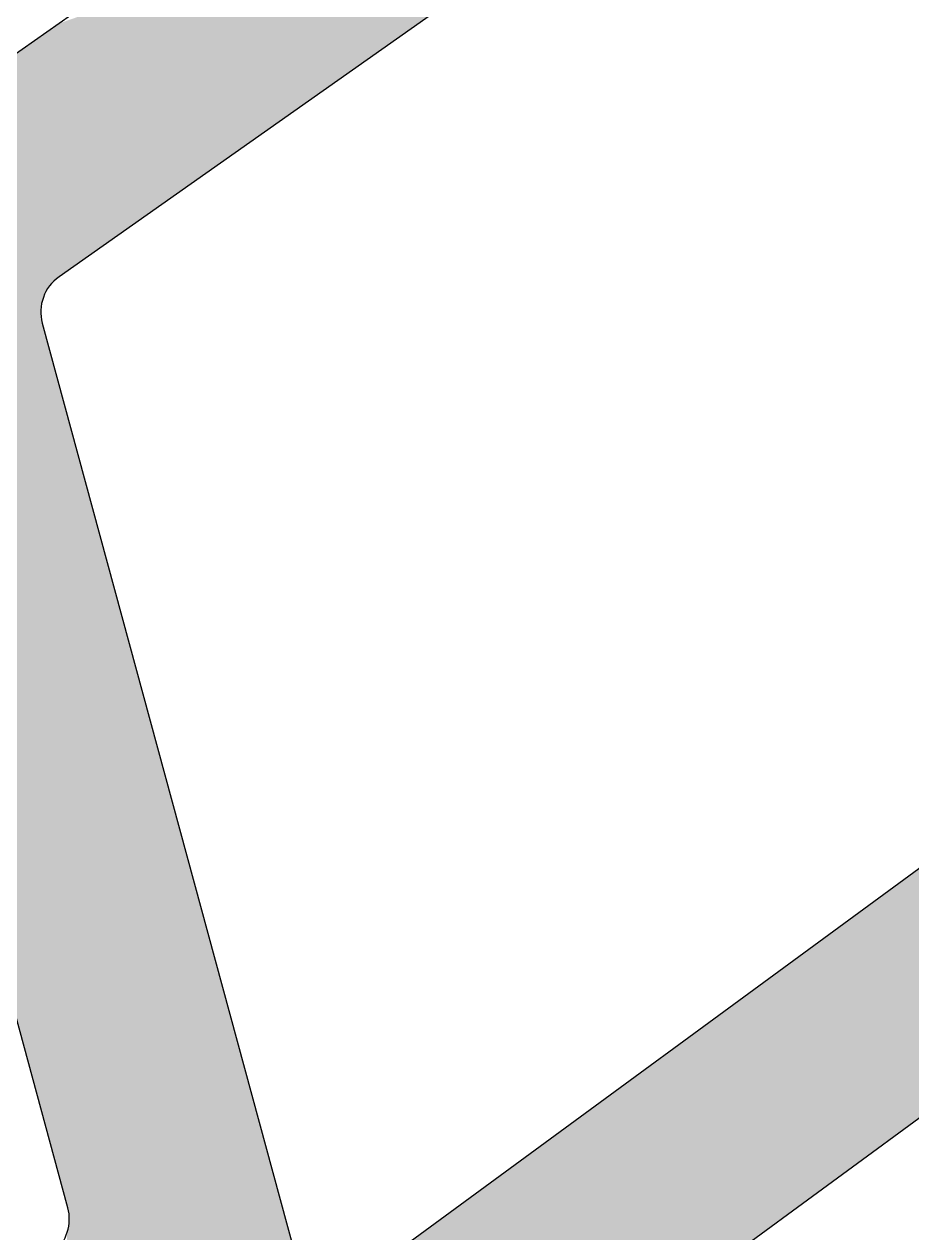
# Model space of a CAD drawing. Extents: x 181 to 485, y 440 to 775.
# Drawn here: x 311.7 to 352.9, y 563.2 to 619.3 of the extents above; entities that cross this region are included whole.
import ezdxf

# ---------------------------------------------------------------- set-up
doc = ezdxf.new("R2010")
doc.units = 0
doc.layers.add('LAYER_01', color=7, linetype='CONTINUOUS')

# ---------------------------------------------------------------- blocks, each defined once
blk = doc.blocks.new('*U1')
at = {"layer": 'LAYER_01', "linetype": 'CONTINUOUS'}
for points in [[(313.288, 607.61), (313.288, 619.364), (346.066, 630.74)], [(313.009, 607.372), (312.983, 619.149), (313.009, 619.167)], [(313.035, 607.399), (313.009, 619.167), (313.035, 619.186)], [(313.009, 607.372), (313.009, 619.167), (313.035, 607.399)], [(313.062, 607.425), (313.035, 619.186), (313.062, 619.205)], [(313.035, 607.399), (313.035, 619.186), (313.062, 607.425)], [(313.089, 607.45), (313.062, 619.205), (313.089, 619.224)], [(313.062, 607.425), (313.062, 619.205), (313.089, 607.45)], [(313.117, 607.475), (313.089, 619.224), (313.117, 619.244)], [(313.089, 607.45), (313.089, 619.224), (313.117, 607.475)], [(313.145, 607.499), (313.117, 619.244), (313.145, 619.263)], [(313.117, 607.475), (313.117, 619.244), (313.145, 607.499)], [(313.173, 607.523), (313.145, 619.263), (313.173, 619.283)], [(313.145, 607.499), (313.145, 619.263), (313.173, 607.523)], [(313.201, 607.545), (313.173, 619.283), (313.201, 619.303)], [(313.173, 607.523), (313.173, 619.283), (313.201, 607.545)], [(313.23, 607.568), (313.201, 619.303), (313.23, 619.323)], [(313.201, 607.545), (313.201, 619.303), (313.23, 607.568)], [(313.259, 607.589), (313.23, 619.323), (313.259, 619.344)], [(313.23, 607.568), (313.23, 619.323), (313.259, 607.589)], [(313.288, 607.61), (313.259, 619.344), (313.288, 619.364)], [(313.259, 607.589), (313.259, 619.344), (313.288, 607.61)], [(312.441, 569.027), (308.744, 616.158), (312.441, 618.767)], [(312.442, 606.042), (312.441, 618.767), (312.442, 618.768)], [(312.441, 605.966), (312.441, 618.767), (312.441, 606.004)], [(312.441, 606.004), (312.441, 618.767), (312.441, 618.767)], [(312.441, 606.004), (312.441, 618.767), (312.442, 606.042)], [(312.444, 606.081), (312.442, 618.768), (312.444, 618.769)], [(312.442, 606.042), (312.442, 618.768), (312.444, 606.081)], [(312.446, 606.119), (312.444, 618.769), (312.446, 618.77)], [(312.444, 606.081), (312.444, 618.769), (312.446, 606.119)], [(312.449, 606.158), (312.446, 618.77), (312.449, 618.773)], [(312.446, 606.119), (312.446, 618.77), (312.449, 606.158)], [(312.453, 606.197), (312.449, 618.773), (312.453, 618.775)], [(312.449, 606.158), (312.449, 618.773), (312.453, 606.197)], [(312.458, 606.235), (312.453, 618.775), (312.458, 618.779)], [(312.453, 606.197), (312.453, 618.775), (312.458, 606.235)], [(312.463, 606.274), (312.458, 618.779), (312.463, 618.783)], [(312.458, 606.235), (312.458, 618.779), (312.463, 606.274)], [(312.47, 606.312), (312.463, 618.783), (312.47, 618.787)], [(312.463, 606.274), (312.463, 618.783), (312.47, 606.312)], [(312.477, 606.351), (312.47, 618.787), (312.477, 618.792)], [(312.47, 606.312), (312.47, 618.787), (312.477, 606.351)], [(312.484, 606.389), (312.477, 618.792), (312.484, 618.797)], [(312.477, 606.351), (312.477, 618.792), (312.484, 606.389)], [(312.493, 606.428), (312.484, 618.797), (312.493, 618.803)], [(312.484, 606.389), (312.484, 618.797), (312.493, 606.428)], [(312.502, 606.466), (312.493, 618.803), (312.502, 618.81)], [(312.493, 606.428), (312.493, 618.803), (312.502, 606.466)], [(312.512, 606.504), (312.502, 618.81), (312.512, 618.817)], [(312.502, 606.466), (312.502, 618.81), (312.512, 606.504)], [(312.523, 606.542), (312.512, 618.817), (312.523, 618.824)], [(312.512, 606.504), (312.512, 618.817), (312.523, 606.542)], [(312.534, 606.579), (312.523, 618.824), (312.534, 618.832)], [(312.523, 606.542), (312.523, 618.824), (312.534, 606.579)], [(312.546, 606.617), (312.534, 618.832), (312.546, 618.841)], [(312.534, 606.579), (312.534, 618.832), (312.546, 606.617)], [(312.559, 606.654), (312.546, 618.841), (312.559, 618.85)], [(312.546, 606.617), (312.546, 618.841), (312.559, 606.654)], [(312.573, 606.691), (312.559, 618.85), (312.573, 618.86)], [(312.559, 606.654), (312.559, 618.85), (312.573, 606.691)], [(312.588, 606.728), (312.573, 618.86), (312.588, 618.87)], [(312.573, 606.691), (312.573, 618.86), (312.588, 606.728)], [(312.603, 606.764), (312.588, 618.87), (312.603, 618.881)], [(312.588, 606.728), (312.588, 618.87), (312.603, 606.764)], [(312.619, 606.8), (312.603, 618.881), (312.619, 618.892)], [(312.603, 606.764), (312.603, 618.881), (312.619, 606.8)], [(312.635, 606.836), (312.619, 618.892), (312.635, 618.904)], [(312.619, 606.8), (312.619, 618.892), (312.635, 606.836)], [(312.652, 606.871), (312.635, 618.904), (312.652, 618.916)], [(312.635, 606.836), (312.635, 618.904), (312.652, 606.871)], [(312.67, 606.906), (312.652, 618.916), (312.67, 618.928)], [(312.652, 606.871), (312.652, 618.916), (312.67, 606.906)], [(312.689, 606.94), (312.67, 618.928), (312.689, 618.942)], [(312.67, 606.906), (312.67, 618.928), (312.689, 606.94)], [(312.708, 606.974), (312.689, 618.942), (312.708, 618.955)], [(312.689, 606.94), (312.689, 618.942), (312.708, 606.974)], [(312.728, 607.008), (312.708, 618.955), (312.728, 618.969)], [(312.708, 606.974), (312.708, 618.955), (312.728, 607.008)], [(312.748, 607.041), (312.728, 618.969), (312.748, 618.984)], [(312.728, 607.008), (312.728, 618.969), (312.748, 607.041)], [(312.769, 607.074), (312.748, 618.984), (312.769, 618.998)], [(312.748, 607.041), (312.748, 618.984), (312.769, 607.074)], [(312.791, 607.106), (312.769, 618.998), (312.791, 619.014)], [(312.769, 607.074), (312.769, 618.998), (312.791, 607.106)], [(312.813, 607.138), (312.791, 619.014), (312.813, 619.029)], [(312.791, 607.106), (312.791, 619.014), (312.813, 607.138)], [(312.836, 607.169), (312.813, 619.029), (312.836, 619.045)], [(312.813, 607.138), (312.813, 619.029), (312.836, 607.169)], [(312.859, 607.2), (312.836, 619.045), (312.859, 619.062)], [(312.836, 607.169), (312.836, 619.045), (312.859, 607.2)], [(312.883, 607.23), (312.859, 619.062), (312.883, 619.078)], [(312.859, 607.2), (312.859, 619.062), (312.883, 607.23)], [(312.907, 607.259), (312.883, 619.078), (312.907, 619.096)], [(312.883, 607.23), (312.883, 619.078), (312.907, 607.259)], [(312.932, 607.288), (312.907, 619.096), (312.932, 619.113)], [(312.907, 607.259), (312.907, 619.096), (312.932, 607.288)], [(312.957, 607.317), (312.932, 619.113), (312.957, 619.131)], [(312.932, 607.288), (312.932, 619.113), (312.957, 607.317)], [(312.983, 607.345), (312.957, 619.131), (312.983, 619.149)], [(312.957, 607.317), (312.957, 619.131), (312.983, 607.345)], [(312.983, 607.345), (312.983, 619.149), (313.009, 607.372)], [(308.744, 582.656), (308.744, 616.158), (312.441, 569.027)], [(312.441, 569.027), (312.441, 605.966), (312.442, 569.025)], [(312.442, 569.025), (312.441, 605.966), (312.442, 605.928)], [(312.442, 569.025), (312.442, 605.928), (312.443, 569.02)], [(312.443, 569.02), (312.442, 605.928), (312.443, 605.89)], [(312.443, 569.02), (312.443, 605.89), (312.445, 569.013)], [(312.445, 569.013), (312.443, 605.89), (312.445, 605.852)], [(312.445, 569.013), (312.445, 605.852), (312.448, 569.003)], [(312.448, 569.003), (312.445, 605.852), (312.448, 605.814)], [(312.448, 569.003), (312.448, 605.814), (312.451, 568.99)], [(312.451, 568.99), (312.448, 605.814), (312.451, 605.777)], [(312.451, 568.99), (312.451, 605.777), (312.455, 568.975)], [(312.455, 568.975), (312.451, 605.777), (312.455, 605.74)], [(312.455, 568.975), (312.455, 605.74), (312.46, 568.958)], [(312.46, 568.958), (312.455, 605.74), (312.46, 605.703)], [(312.46, 568.958), (312.46, 605.703), (312.465, 568.938)], [(312.465, 568.938), (312.46, 605.703), (312.465, 605.666)], [(312.465, 568.938), (312.465, 605.666), (312.471, 568.915)], [(312.471, 568.915), (312.465, 605.666), (312.471, 605.63)], [(312.471, 568.915), (312.471, 605.63), (312.478, 568.891)], [(312.478, 568.891), (312.471, 605.63), (312.478, 605.594)], [(312.478, 568.891), (312.478, 605.594), (312.485, 568.864)], [(312.485, 568.864), (312.478, 605.594), (312.485, 605.558)], [(312.485, 568.864), (312.485, 605.558), (312.493, 568.835)], [(312.493, 568.835), (312.485, 605.558), (312.493, 605.523)], [(312.493, 568.835), (312.493, 605.523), (312.502, 568.803)], [(312.502, 568.803), (312.493, 605.523), (312.502, 605.487)], [(312.502, 568.803), (312.502, 605.487), (312.511, 568.77)], [(312.511, 568.77), (312.502, 605.487), (312.511, 605.453)], [(312.511, 568.77), (312.511, 605.453), (313.695, 564.405)], [(313.695, 564.405), (312.511, 605.453), (313.695, 601.088)], [(313.695, 564.405), (313.695, 601.088), (313.712, 564.339)], [(313.712, 564.339), (313.695, 601.088), (313.712, 601.026)], [(313.712, 564.339), (313.712, 601.026), (313.726, 564.272)], [(313.726, 564.272), (313.712, 601.026), (313.726, 600.973)], [(313.726, 564.272), (313.726, 600.973), (313.738, 564.204)], [(313.738, 564.204), (313.726, 600.973), (313.738, 600.927)], [(313.738, 564.204), (313.738, 600.927), (313.749, 564.135)], [(313.749, 564.135), (313.738, 600.927), (313.749, 600.89)], [(313.749, 564.135), (313.749, 600.89), (313.753, 564.1)], [(313.753, 564.1), (313.749, 600.89), (313.753, 600.875)], [(313.753, 564.1), (313.753, 600.875), (313.756, 564.065)], [(313.756, 564.065), (313.753, 600.875), (313.756, 600.862)], [(313.756, 564.065), (313.756, 600.862), (313.759, 564.03)], [(313.759, 564.03), (313.756, 600.862), (313.759, 600.851)], [(313.759, 564.03), (313.759, 600.851), (313.761, 563.995)], [(313.761, 563.995), (313.759, 600.851), (313.761, 600.842)], [(313.761, 563.995), (313.761, 600.842), (313.763, 563.959)], [(313.763, 563.959), (313.761, 600.842), (313.763, 600.836)], [(313.763, 563.959), (313.763, 600.836), (313.764, 563.923)], [(313.764, 563.923), (313.763, 600.836), (313.764, 600.832)], [(313.764, 563.923), (313.764, 600.832), (313.765, 563.888)], [(313.765, 563.888), (313.764, 600.832), (313.765, 600.83)], [(313.765, 551.006), (313.765, 600.83), (317.051, 549.41)], [(317.051, 549.41), (313.765, 600.83), (317.051, 588.714)], [(317.051, 549.41), (317.051, 588.714), (317.098, 549.387)], [(317.098, 549.387), (317.051, 588.714), (317.098, 588.543)], [(317.098, 549.387), (317.098, 588.543), (317.144, 549.363)], [(317.144, 549.363), (317.098, 588.543), (317.144, 588.373)], [(317.144, 549.363), (317.144, 588.373), (317.189, 549.337)], [(317.189, 549.337), (317.144, 588.373), (317.189, 588.205)], [(317.189, 549.337), (317.189, 588.205), (317.235, 549.309)], [(317.235, 549.309), (317.189, 588.205), (317.235, 588.039)], [(317.235, 549.309), (317.235, 588.039), (317.279, 549.281)], [(317.279, 549.281), (317.235, 588.039), (317.279, 587.875)], [(317.279, 549.281), (317.279, 587.875), (317.323, 549.251)], [(317.323, 549.251), (317.279, 587.875), (317.323, 587.713)], [(317.323, 549.251), (317.323, 587.713), (317.366, 549.22)], [(317.366, 549.22), (317.323, 587.713), (317.366, 587.553)], [(317.366, 549.22), (317.366, 587.553), (317.409, 549.188)], [(317.409, 549.188), (317.366, 587.553), (317.409, 587.396)], [(317.409, 549.188), (317.409, 587.396), (317.451, 549.154)], [(317.451, 549.154), (317.409, 587.396), (317.451, 587.242)], [(317.451, 549.154), (317.451, 587.242), (317.492, 549.119)], [(317.492, 549.119), (317.451, 587.242), (317.492, 587.091)], [(363.522, 576.141), (328.713, 562.215), (363.522, 587.742)], [(317.492, 549.119), (317.492, 587.091), (317.532, 549.083)], [(317.532, 549.083), (317.492, 587.091), (317.532, 586.942)], [(317.532, 549.083), (317.532, 586.942), (317.571, 549.046)], [(317.571, 549.046), (317.532, 586.942), (317.571, 586.798)], [(317.571, 549.046), (317.571, 586.798), (317.61, 549.008)], [(317.61, 549.008), (317.571, 586.798), (317.61, 586.657)], [(317.61, 549.008), (317.61, 586.657), (317.647, 548.969)], [(317.647, 548.969), (317.61, 586.657), (317.647, 586.519)], [(317.647, 548.969), (317.647, 586.519), (317.683, 548.928)], [(317.683, 548.928), (317.647, 586.519), (317.683, 586.386)], [(317.683, 548.928), (317.683, 586.386), (317.718, 548.887)], [(317.718, 548.887), (317.683, 586.386), (317.718, 586.256)], [(317.718, 548.887), (317.718, 586.256), (317.752, 548.845)], [(317.752, 548.845), (317.718, 586.256), (317.752, 586.131)], [(317.752, 548.845), (317.752, 586.131), (317.785, 548.802)], [(317.785, 548.802), (317.752, 586.131), (317.785, 586.01)], [(317.785, 548.802), (317.785, 586.01), (317.817, 548.758)], [(317.817, 548.758), (317.785, 586.01), (317.817, 585.893)], [(317.817, 548.758), (317.817, 585.893), (317.847, 548.713)], [(317.847, 548.713), (317.817, 585.893), (317.847, 585.781)], [(317.847, 548.713), (317.847, 585.781), (317.876, 548.668)], [(317.876, 548.668), (317.847, 585.781), (317.876, 585.673)], [(317.876, 548.668), (317.876, 585.673), (317.904, 548.622)], [(317.904, 548.622), (317.876, 585.673), (317.904, 585.571)], [(317.904, 548.622), (317.904, 585.571), (317.931, 548.575)], [(317.931, 548.575), (317.904, 585.571), (317.931, 585.473)], [(317.931, 548.575), (317.931, 585.473), (317.956, 548.527)], [(317.956, 548.527), (317.931, 585.473), (317.956, 585.38)], [(317.956, 548.527), (317.956, 585.38), (317.98, 548.48)], [(317.98, 548.48), (317.956, 585.38), (317.98, 585.292)], [(317.98, 548.48), (317.98, 585.292), (318.002, 548.431)], [(318.002, 548.431), (317.98, 585.292), (318.002, 585.209)], [(318.002, 548.431), (318.002, 585.209), (318.023, 548.383)], [(318.023, 548.383), (318.002, 585.209), (318.023, 585.131)], [(318.023, 548.383), (318.023, 585.131), (318.043, 548.333)], [(318.043, 548.333), (318.023, 585.131), (318.043, 585.058)], [(318.043, 548.333), (318.043, 585.058), (318.062, 548.284)], [(318.062, 548.284), (318.043, 585.058), (318.062, 584.99)], [(318.062, 548.284), (318.062, 584.99), (318.079, 548.234)], [(318.079, 548.234), (318.062, 584.99), (318.079, 584.928)], [(318.079, 548.234), (318.079, 584.928), (318.094, 548.185)], [(318.094, 548.185), (318.079, 584.928), (318.094, 584.87)], [(318.094, 548.185), (318.094, 584.87), (318.108, 548.135)], [(318.108, 548.135), (318.094, 584.87), (318.108, 584.818)], [(318.108, 548.135), (318.108, 584.818), (324.219, 525.608)], [(324.219, 525.608), (318.108, 584.818), (324.219, 562.291)], [(328.713, 550.615), (328.713, 562.215), (363.522, 576.141)], [(313.75, 551.013), (313.745, 563.6), (313.75, 563.636)], [(313.754, 551.011), (313.75, 563.636), (313.754, 563.672)], [(313.75, 551.013), (313.75, 563.636), (313.754, 551.011)], [(313.757, 551.009), (313.754, 563.672), (313.757, 563.708)], [(313.754, 551.011), (313.754, 563.672), (313.757, 551.009)], [(313.76, 551.008), (313.757, 563.708), (313.76, 563.744)], [(313.757, 551.009), (313.757, 563.708), (313.76, 551.008)], [(313.762, 551.007), (313.76, 563.744), (313.762, 563.78)], [(313.76, 551.008), (313.76, 563.744), (313.762, 551.007)], [(313.764, 551.006), (313.762, 563.78), (313.764, 563.816)], [(313.762, 551.007), (313.762, 563.78), (313.764, 551.006)], [(313.765, 551.006), (313.764, 563.852), (313.765, 563.888)], [(313.764, 551.006), (313.764, 563.816), (313.764, 563.852)], [(313.764, 551.006), (313.764, 563.852), (313.765, 551.006)], [(313.764, 551.006), (313.764, 563.816), (313.764, 551.006)], [(313.672, 551.051), (313.66, 563.244), (313.672, 563.279)], [(313.683, 551.046), (313.672, 563.279), (313.683, 563.314)], [(313.672, 551.051), (313.672, 563.279), (313.683, 551.046)], [(313.693, 551.041), (313.683, 563.314), (313.693, 563.349)], [(313.683, 551.046), (313.683, 563.314), (313.693, 551.041)], [(313.702, 551.036), (313.693, 563.349), (313.702, 563.384)], [(313.693, 551.041), (313.693, 563.349), (313.702, 551.036)], [(313.711, 551.032), (313.702, 563.384), (313.711, 563.42)], [(313.702, 551.036), (313.702, 563.384), (313.711, 551.032)], [(313.719, 551.028), (313.711, 563.42), (313.719, 563.456)], [(313.711, 551.032), (313.711, 563.42), (313.719, 551.028)], [(313.726, 551.024), (313.719, 563.456), (313.726, 563.492)], [(313.719, 551.028), (313.719, 563.456), (313.726, 551.024)], [(313.733, 551.021), (313.726, 563.492), (313.733, 563.527)], [(313.726, 551.024), (313.726, 563.492), (313.733, 551.021)], [(313.739, 551.018), (313.733, 563.527), (313.739, 563.563)], [(313.733, 551.021), (313.733, 563.527), (313.739, 551.018)], [(313.745, 551.015), (313.739, 563.563), (313.745, 563.6)], [(313.739, 551.018), (313.739, 563.563), (313.745, 551.015)], [(313.745, 551.015), (313.745, 563.6), (313.75, 551.013)]]:
    blk.add_solid(points, dxfattribs=at)

msp = doc.modelspace()

# ---------------------------------------------------------------- linework, layer by layer
at = {"layer": 'LAYER_01'}
for p, q in [((346.066, 642.494), (308.744, 616.158)), ((351.482, 634.562), (313.288, 607.61)), ((313.695, 564.405), (302.241, 606.629)), ((312.511, 605.453), (324.219, 562.291)), ((327.332, 561.202), (363.522, 587.742)), ((364.328, 576.732), (328.713, 550.615))]:
    msp.add_line(p, q, dxfattribs=at)
for centre, start, end in [((314.441, 605.976), 125.2092, 195.1771), ((311.765, 563.881), 244.364, 15.1771)]:
    msp.add_arc(centre, 2, start, end, dxfattribs=at)

# ---------------------------------------------------------------- block references
msp.add_blockref('*U1', (0, 0), dxfattribs=at)

doc.saveas('drawing.dxf')
